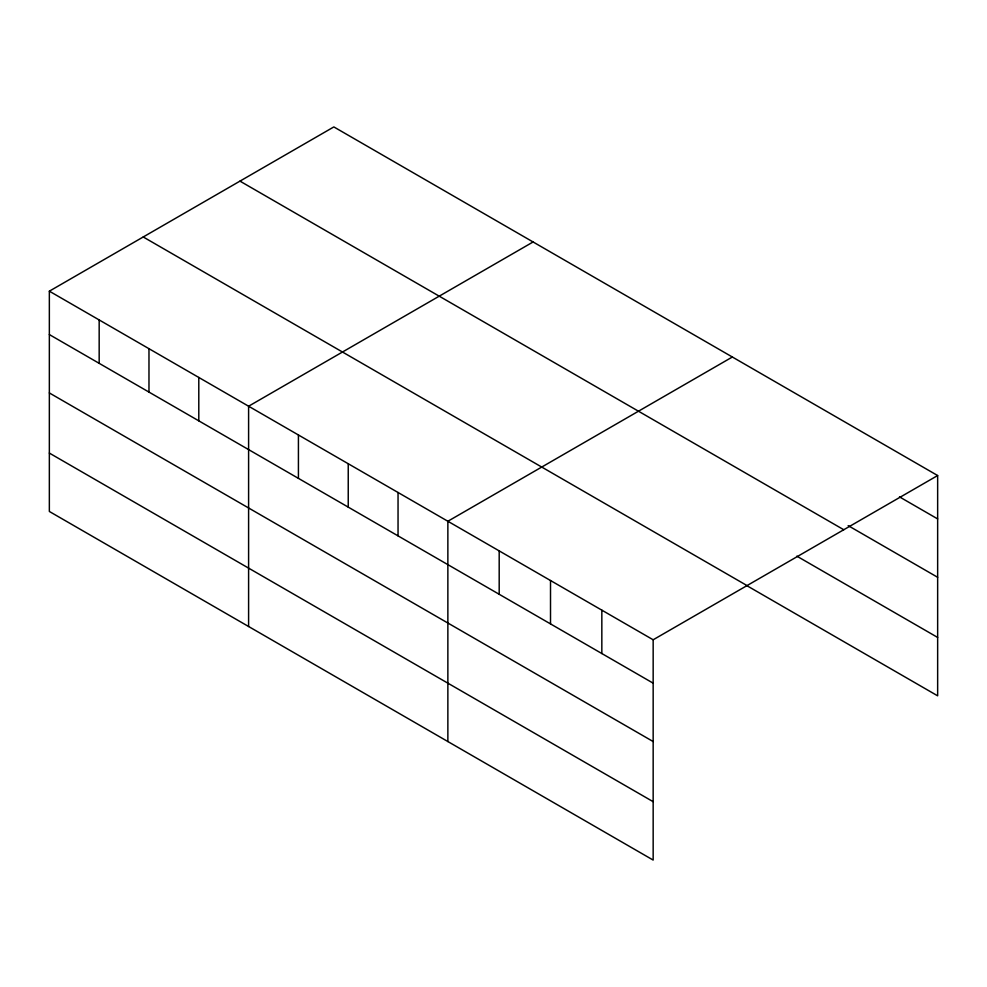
<?xml version="1.0" encoding="UTF-8"?>
<svg xmlns="http://www.w3.org/2000/svg" width="987" height="987" viewBox="0 0 987 987"><rect width="100%" height="100%" fill="white"/><g stroke="black" fill="none" stroke-linecap="round" stroke-linejoin="round"><path stroke-width="1.48" d="M49.35 291.177L653.16 639.786L653.16 860.072L49.35 511.463L49.35 291.177L333.84 126.928L937.65 475.537L937.65 695.823L746.826 585.649M533.103 241.963L248.601 406.225L248.601 626.511M732.354 357.01L447.864 521.259L447.864 741.545M653.16 639.786L937.65 475.537M899.49 496.88L937.65 518.915M848.166 525.627L937.65 577.296M239.964 181.127L843.762 529.735M796.842 556.15L937.65 637.442M143.238 236.979L747.036 585.587M49.35 334.568L653.16 683.164M49.35 392.937L653.16 741.545M49.35 453.082L653.16 801.691M601.836 610.151L601.836 653.542M550.512 580.516L550.512 623.907M499.188 550.894L499.188 594.273M398.045 492.501L398.045 535.879M348.238 463.742L348.238 507.121M298.419 434.983L298.419 478.362M198.794 377.453L198.794 420.844M148.975 348.695L148.975 392.086M99.169 319.936L99.169 363.327"/></g></svg>
